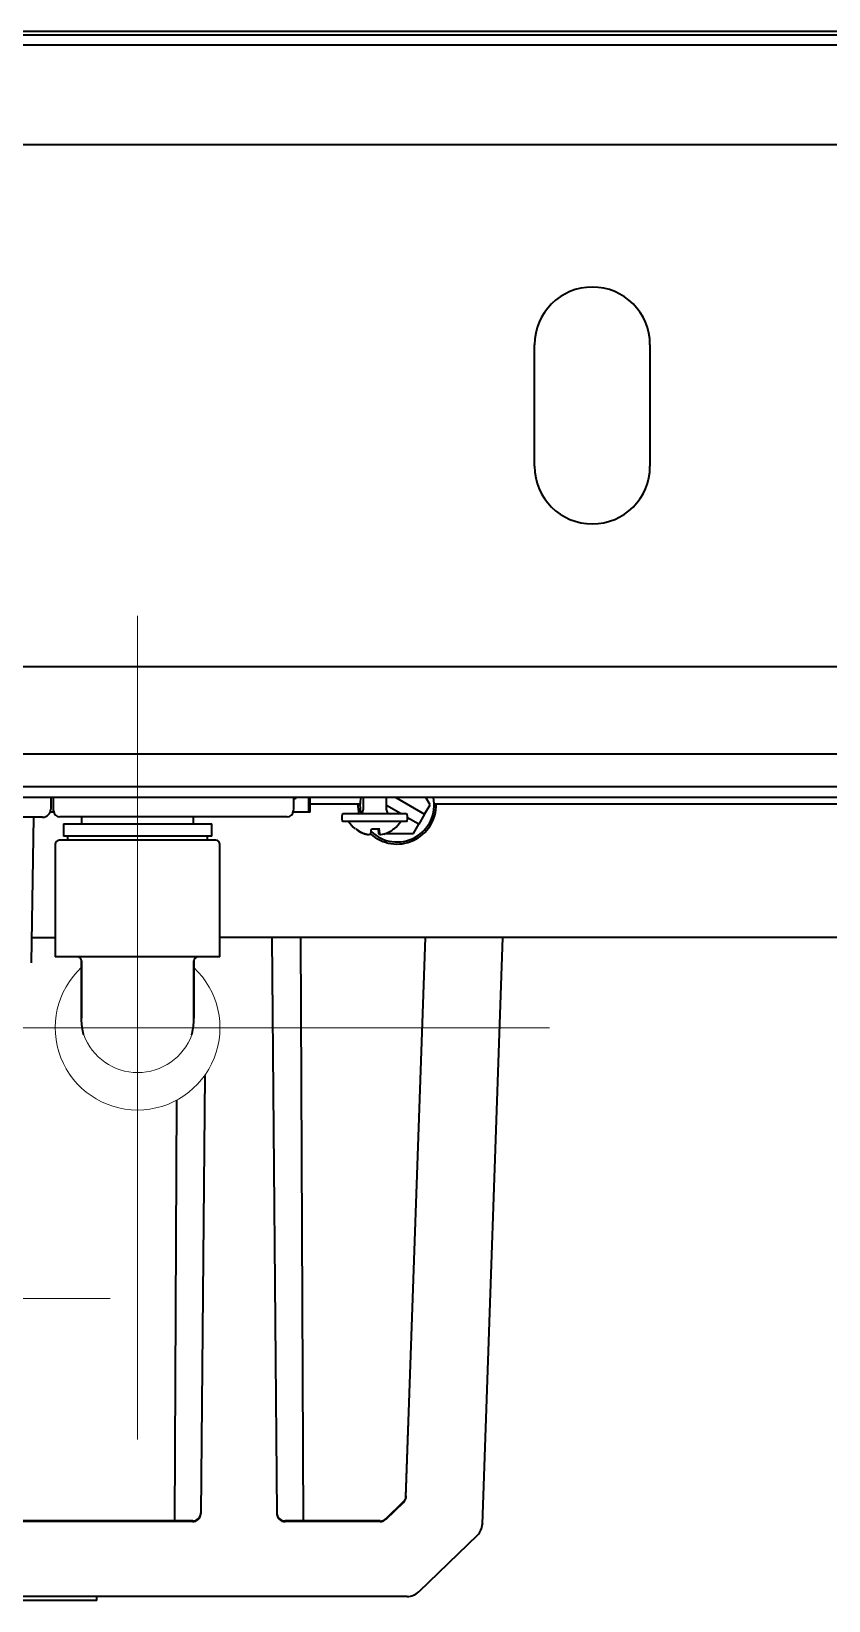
# Model space of a CAD drawing. Extents: x -760 to 4209, y 5795 to 10697.
# Drawn here: x 1978.6 to 2075.4, y 9447.4 to 9637.9 of the extents above; entities that cross this region are included whole.
import ezdxf

# ---------------------------------------------------------------- set-up
doc = ezdxf.new("R2010")
doc.units = 0
doc.header["$LTSCALE"] = 5
doc.layers.get('0').update_dxf_attribs({"linetype": 'CONTINUOUS', "lineweight": 0})
doc.layers.add('1', color=7, linetype='CONTINUOUS', true_color=0xffffff)

msp = doc.modelspace()

# ---------------------------------------------------------------- linework, layer by layer
at = {"color": 4}
for p, q in [((1991.51, 9566.97), (1991.51, 9466.97)), ((1941.51, 9516.97), (2041.51, 9516.97))]:
    msp.add_line(p, q, dxfattribs=at)
at = {"color": 6}
msp.add_line((1888.2, 9484.07), (1988.2, 9484.07), dxfattribs=at)
for centre, radius, start, end in [((1991.51, 9516.97), 10, 132.8436, 46.9023), ((1991.53, 9518.5), 6.98, 200.1021, 339.8979)]:
    msp.add_arc(centre, radius, start, end)
at = {"layer": '1', "color": 7, "linetype": 'Continuous', "lineweight": 35}
for p, q in [((2643.55, 9637.95), (1916.55, 9637.95)), ((2641.55, 9637.49), (1918.55, 9637.49)), ((2641.55, 9636.29), (1918.55, 9636.29)), ((1916.55, 9624.22), (2643.55, 9624.22)), ((2039.71, 9585.14), (2039.71, 9599.9)), ((2053.71, 9599.9), (2053.71, 9585.14)), ((1916.55, 9560.82), (2643.55, 9560.82)), ((2643.55, 9550.19), (1916.05, 9550.19)), ((2708.05, 9544.92), (1852.05, 9544.92)), ((1916.05, 9546.25), (2643.55, 9546.25)), ((1980.97, 9544.92), (1980.97, 9543.52)), ((1981.32, 9543.55), (1981.29, 9544.92)), ((2010.44, 9544.92), (2010.42, 9543.55)), ((2012.25, 9544.92), (2012.25, 9543.92)), ((2012.45, 9544.12), (2012.45, 9544.92)), ((2018.88, 9544.92), (2018.88, 9543.42)), ((2021.71, 9543.42), (2021.71, 9544.92)), ((2022.85, 9544.92), (2026.36, 9542.9)), ((2027.01, 9544.02), (2026.49, 9544.92)), ((1979.97, 9542.52), (1900.28, 9542.52)), ((1978.62, 9524.86), (1978.93, 9542.52)), ((1978.62, 9524.86), (1978.93, 9542.52)), ((1981.35, 9543.12), (1980.89, 9543.12)), ((1981.32, 9543.31), (1981.32, 9543.55)), ((2009.66, 9542.57), (1982.07, 9542.57)), ((1984.71, 9542.57), (1984.71, 9541.72)), ((1998.31, 9541.72), (1998.31, 9542.57)), ((2012.45, 9543.12), (2010.38, 9543.12)), ((2010.42, 9543.55), (2010.41, 9543.31)), ((2012.25, 9543.92), (2012.25, 9543.12)), ((2014.45, 9544.12), (2012.45, 9544.12)), ((2012.45, 9543.12), (2012.45, 9544.12)), ((2018.51, 9544.12), (2014.45, 9544.12)), ((2016.29, 9542.67), (2016.29, 9542.27)), ((2016.45, 9542.92), (2016.44, 9542.92)), ((2024.14, 9542.92), (2016.45, 9542.92)), ((2023.51, 9542.92), (2021.71, 9543.96)), ((2024.29, 9542.27), (2024.29, 9542.67)), ((2025.66, 9541.68), (2024.29, 9542.47)), ((2026.36, 9542.9), (2025.66, 9541.68)), ((2026.36, 9542.9), (2027.01, 9544.02)), ((2181.35, 9544.12), (2027.51, 9544.12)), ((1982.51, 9541.72), (2000.51, 9541.72)), ((1982.51, 9541.72), (1982.51, 9540.22)), ((2000.51, 9540.22), (2000.51, 9541.72)), ((2016.45, 9542.02), (2016.44, 9542.02)), ((2024.14, 9542.02), (2016.45, 9542.02)), ((2020.75, 9541.13), (2020.79, 9540.49)), ((2020.81, 9541.2), (2020.86, 9540.49)), ((2025.01, 9540.56), (2025.66, 9541.68)), ((1981.51, 9539.22), (1981.51, 9525.57)), ((1991.51, 9539.72), (1982.01, 9539.72)), ((2000.51, 9540.22), (1982.51, 9540.22)), ((1983.01, 9540.22), (1983.01, 9539.72)), ((2001.01, 9539.72), (1991.51, 9539.72)), ((2000.01, 9539.72), (2000.01, 9540.22)), ((2001.51, 9525.57), (2001.51, 9539.22)), ((2019.17, 9540.5), (2019.17, 9540.49)), ((2021.62, 9540.56), (2025.01, 9540.56)), ((1981.51, 9527.9), (1978.67, 9527.9)), ((2533.75, 9527.92), (2001.51, 9527.91)), ((2007.8, 9527.91), (2008.42, 9457.98)), ((2011.3, 9527.91), (2011.61, 9456.99)), ((2024.09, 9459.94), (2026.46, 9527.91)), ((2033.37, 9456.7), (2035.86, 9527.91)), ((2001.51, 9525.57), (1981.51, 9525.57)), ((1984.71, 9525.07), (1984.71, 9518.12)), ((1984.71, 9518.12), (1984.71, 9525.07)), ((1998.35, 9525.07), (1998.35, 9518.12)), ((1998.35, 9518.12), (1998.35, 9525.07)), ((1984.71, 9518.12), (1984.71, 9518.12)), ((1998.35, 9518.12), (1998.35, 9518.12)), ((1999.66, 9511.17), (1999.19, 9457.98)), ((1996.22, 9508.15), (1996, 9457.07)), ((2024.09, 9460.01), (2024.41, 9469.22)), ((2023.8, 9459.42), (2021.65, 9457.35)), ((2023.79, 9459.32), (2021.66, 9457.27)), ((1998.2, 9457.07), (1968.91, 9457.07)), ((1998.19, 9456.99), (1968.91, 9456.99)), ((2020.97, 9457.07), (2009.41, 9457.07)), ((2020.96, 9456.99), (2009.42, 9456.99)), ((2032.76, 9455.34), (2025.64, 9448.46)), ((2033.37, 9456.71), (2033.37, 9456.7)), ((2024.25, 9447.9), (1908.46, 9447.9)), ((1986.55, 9447.4), (1986.55, 9447.9)), ((2024.25, 9447.9), (2024.25, 9447.9)), ((2025.64, 9448.46), (2025.64, 9448.46))]:
    msp.add_line(p, q, dxfattribs=at)
for centre, radius, start, end in [((2046.71, 9599.9), 7, 0, 180), ((2046.71, 9585.14), 7, 180, 0), ((2007.95, 9549.02), 5, 299.7605, 304.9158), ((2023.01, 9544.02), 4.5, 168.4631, 193.2863), ((2023.01, 9544.02), 4.5, 225.54, 11.5369), ((1979.97, 9543.52), 1, 270, 0), ((1982.07, 9543.32), 0.75, 181, 270), ((2009.66, 9543.32), 0.75, 270, 359), ((2016.58, 9542.67), 0.283, 118.0725, 180), ((2023.01, 9544.02), 4.75, 178.7962, 193.3931), ((2018.38, 9543.42), 0.5, 270, 0), ((2023.01, 9544.02), 4.75, 227.5537, 1.2038), ((2022.21, 9543.42), 0.5, 180, 270), ((2024.01, 9542.67), 0.283, 0, 61.9275), ((2016.58, 9542.27), 0.283, 180, 241.9275), ((2020.29, 9544.02), 3.74, 212.3241, 230.6243), ((2020.29, 9544.02), 3.74, 309.3665, 327.6759), ((2024.01, 9542.27), 0.283, 298.0725, 0), ((1982.01, 9539.22), 0.5, 90, 180), ((2001.01, 9539.22), 0.5, 0, 90), ((1984.21, 9525.07), 0.5, 0, 90), ((1984.21, 9525.07), 0.5, 0, 90), ((1998.85, 9525.07), 0.5, 90, 180), ((1998.85, 9525.07), 0.5, 90, 180), ((1998.2, 9458.07), 1, 270.4125, 359.5), ((2009.41, 9458.07), 1, 180.5, 270.4322), ((2031.37, 9456.77), 2, 314, 358), ((2024.25, 9449.9), 2, 270, 314)]:
    msp.add_arc(centre, radius, start, end, dxfattribs=at)
for centre, major_axis, ratio, start_param, end_param in [((2007.7, 9549.53), (3.89, -3.89), 0.998783, 6.017583, 6.078404), ((2020.3, 9544.04), (3.65, -0.74), 0.997279, 4.242506, 4.615227), ((2020.28, 9544.04), (3.08, 2.11), 0.99616, 3.468614, 3.812333), ((2020, 9544.04), (0.27, 3.72), 0.049459, 3.443122, 3.815843), ((2020.59, 9544.04), (0.27, -3.72), 0.049459, 5.608935, 5.981656), ((2020.59, 9544.04), (0.27, -3.72), 0.014663, 0.29688, 0.669601), ((2020.31, 9544.04), (3.08, -2.11), 0.99616, 5.612445, 5.985167), ((2020.02, 9544.08), (0.76, 3.61), 0.888284, 3.11415, 3.231016), ((2020.05, 9544.08), (0.86, 3.59), 0.915338, 3.146889, 3.263755), ((2019.75, 9544.08), (0.39, 3.67), 0.44953, 3.283844, 3.400709), ((2020.84, 9544.08), (0.39, -3.67), 0.44953, 6.024068, 6.140934), ((2020.86, 9544.08), (0.38, -3.67), 0.391513, 6.031434, 6.1483), ((2020.57, 9544.08), (0.76, -3.61), 0.888284, 6.193762, 6.310628), ((2023.09, 9460.04), (-1, 0), 0.99863, 2.339426, 3.106734), ((2023.1, 9460.13), (-0.884, 0.467), 0.992708, 2.824178, 3.144522), ((1998.19, 9457.99), (1, 0), 0.998629, 4.712389, 6.274471), ((2009.42, 9457.99), (1, 0), 0.998629, 3.150307, 4.712389), ((2020.96, 9458.06), (-0.998, -0.069), 0.998789, 1.502284, 2.270919), ((2020.96, 9457.99), (-1, 0), 0.99863, 1.570796, 2.339426), ((2016.57, 9453.88), (-4.4, -3.19), 0.024144, 3.124092, 3.127255), ((2031.37, 9456.78), (-2, 0.07), 0.99882, 2.371827, 3.141593), ((2024.25, 9449.9), (-1.39, 1.44), 0.999885, 2.373591, 3.141593)]:
    msp.add_ellipse(centre, major_axis=major_axis, ratio=ratio, start_param=start_param, end_param=end_param, dxfattribs=at)
for points, knots in [([(2019.9, 9541.13), (2019.98, 9541.13), (2020.06, 9541.13), (2020.17, 9541.13), (2020.21, 9541.13), (2020.29, 9541.13), (2020.33, 9541.13), (2020.45, 9541.13), (2020.53, 9541.13), (2020.64, 9541.13), (2020.68, 9541.13), (2020.76, 9541.13), (2020.8, 9541.13), (2020.84, 9541.13)], [0, 0, 0, 0, 0.25, 0.25, 0.375, 0.375, 0.5, 0.5, 0.75, 0.75, 0.875, 0.875, 1, 1, 1, 1]), ([(2022.56, 9541.09), (2022.56, 9541.09), (2022.57, 9541.09), (2022.6, 9541.09), (2022.64, 9541.11), (2022.66, 9541.13), (2022.66, 9541.13)], [0, 0, 0, 0, 0.017955, 0.240496, 0.878808, 1, 1, 1, 1]), ([(2024.09, 9460.11), (2024.09, 9460.04), (2024.08, 9459.91), (2024.03, 9459.75), (2023.99, 9459.68), (2023.98, 9459.66)], [0, 0, 0, 0, 0.408716, 0.777408, 1, 1, 1, 1]), ([(1986.55, 9447.4), (1986.55, 9447.4), (1986.01, 9447.4), (1984.73, 9447.4), (1983.43, 9447.4), (1981.88, 9447.4), (1980.17, 9447.4), (1978.65, 9447.4), (1977.4, 9447.4), (1976.45, 9447.4), (1975.46, 9447.4), (1974.05, 9447.4), (1972.14, 9447.4), (1969.7, 9447.4), (1967.75, 9447.4), (1966.61, 9447.4), (1966.35, 9447.4)], [0, 0, 0, 0, 0.106353, 0.169105, 0.239089, 0.315308, 0.396018, 0.479225, 0.521163, 0.563024, 0.605947, 0.651193, 0.748459, 0.854083, 0.966665, 1, 1, 1, 1])]:
    msp.add_open_spline(points, degree=3, knots=knots, dxfattribs=at)
for points in [[(1984.97, 9516.1), (1984.8, 9516.77), (1984.71, 9517.45), (1984.71, 9518.12)], [(1998.09, 9516.1), (1998.26, 9516.77), (1998.35, 9517.45), (1998.35, 9518.12)]]:
    msp.add_rational_spline(points, [1.07372332759, 1.09955824474, 1.13218317293, 1.17159811216], degree=3, dxfattribs=at)

doc.saveas('drawing.dxf')
